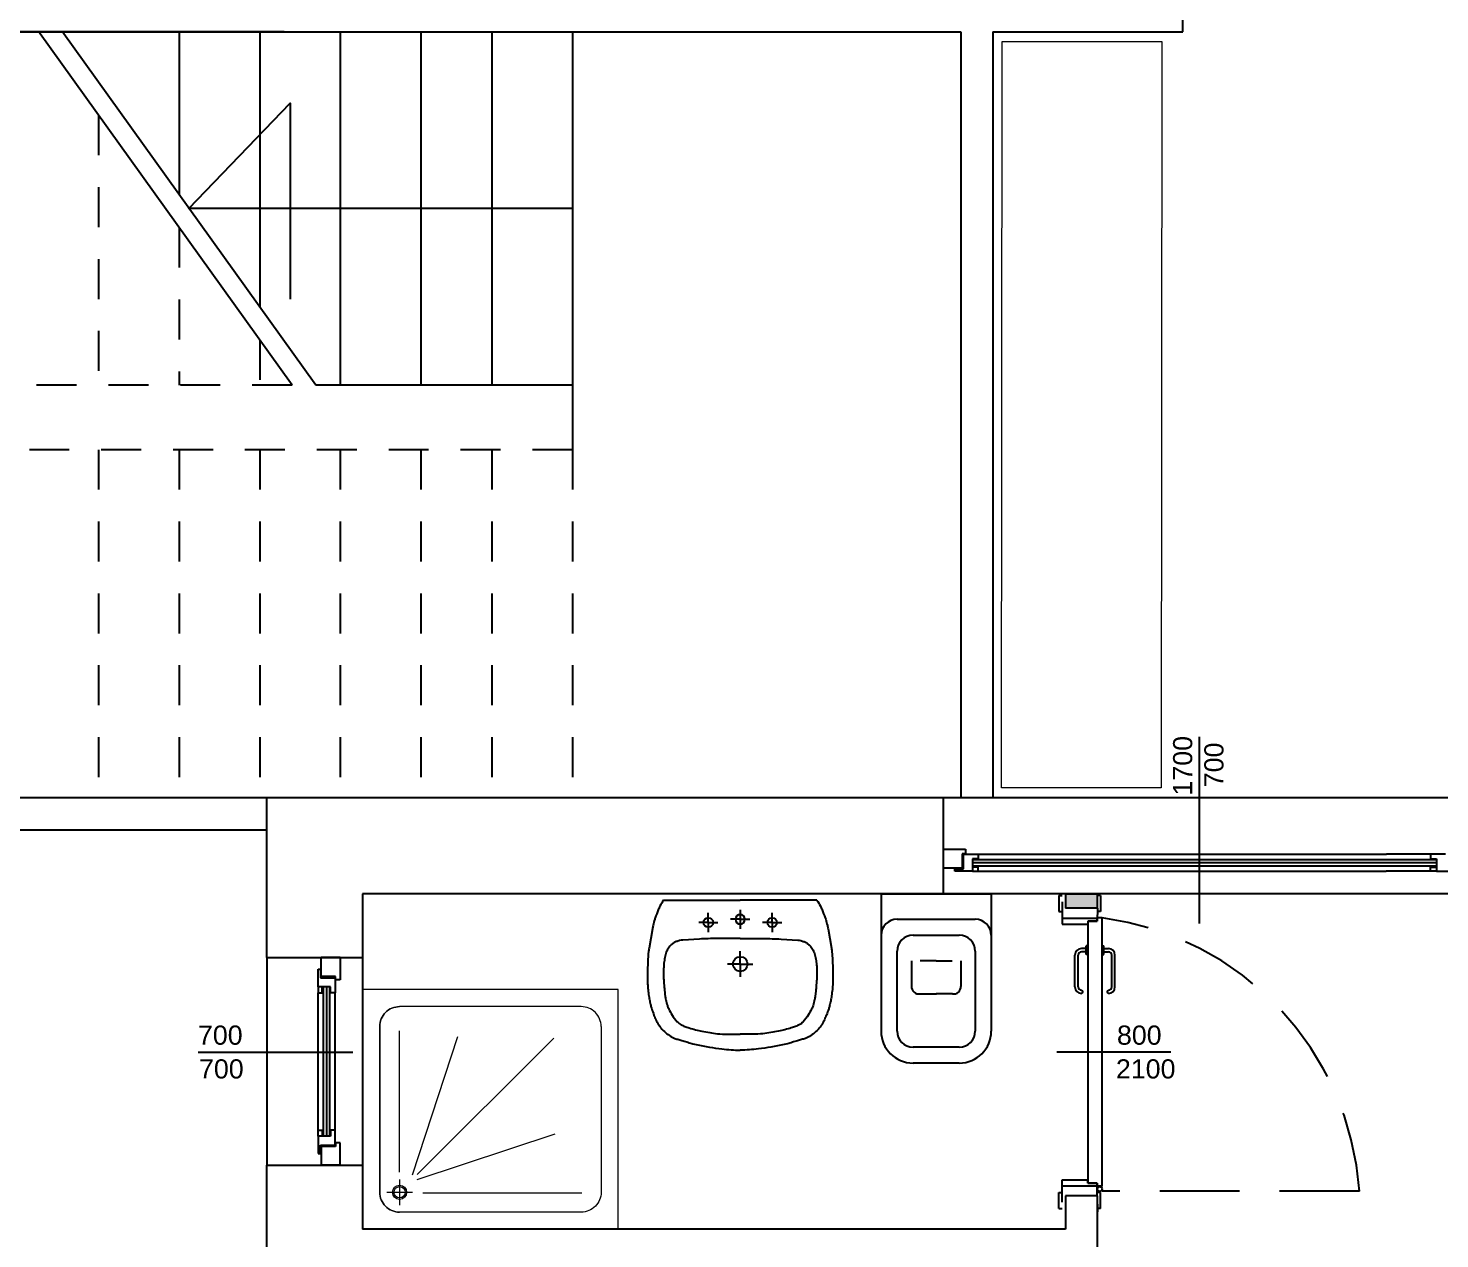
# Model space of a CAD drawing. Header units: millimetres. Extents: x 1769 to 2783, y -1222 to -971.
# Drawn here: x 2645.432 to 2649.851, y -1004.742 to -1000.953 of the extents above; entities that cross this region are included whole.
import ezdxf

# ---------------------------------------------------------------- set-up
doc = ezdxf.new("R2010")
doc.units = ezdxf.units.MM
doc.linetypes.add('HIDDEN', pattern=[0.375, 0.25, -0.125])
doc.linetypes.add('HIDDEN2', pattern=[0.1875, 0.125, -0.0625])
for name, color, linetype in [('ARREDI', 8, 'Continuous'), ('FINESTRE', 1, 'Continuous'), ('LINEE SOTTILI', 1, 'Continuous'), ('muri', 7, 'Continuous'), ('PROSPETTI', 252, 'Continuous'), ('RETINI', 8, 'Continuous')]:
    doc.layers.add(name, color=color, linetype=linetype)
doc.styles.add('ROMANS', font='arial.ttf', dxfattribs={"height": 0.15})

msp = doc.modelspace()

# ---------------------------------------------------------------- hatches: boundary and pattern name
at = {"layer": 'RETINI', "lineweight": 100, "ltscale": 0.2}
msp.add_hatch(color=251, dxfattribs=at).paths.add_polyline_path([(2648.7786, -1003.662), (2648.6786, -1003.662), (2648.6787, -1003.7075), (2648.7786, -1003.7075)])

# ---------------------------------------------------------------- linework, layer by layer
at = {"color": 1}
for p, q in [((2645.9041, -1000.9636), (2645.9041, -1001.474)), ((2646.1564, -1000.9636), (2646.1564, -1001.8257)), ((2646.4087, -1000.9636), (2646.4087, -1002.0701)), ((2646.661, -1000.9636), (2646.661, -1002.0701)), ((2646.8828, -1000.9636), (2646.8828, -1002.0701)), ((2647.1351, -1000.9636), (2647.1351, -1002.0701)), ((2647.1351, -1002.0701), (2646.3317, -1002.0701)), ((2647.1351, -1002.0701), (2647.1351, -1002.272))]:
    msp.add_line(p, q, dxfattribs=at)
at = {"color": 1, "linetype": 'HIDDEN2'}
for p, q in [((2645.6517, -1001.2253), (2645.6517, -1002.0701)), ((2645.9041, -1001.5769), (2645.9041, -1002.0701)), ((2646.1564, -1001.9286), (2646.1564, -1002.0701)), ((2646.2579, -1002.0701), (2644.6424, -1002.0701)), ((2647.1351, -1002.272), (2644.6424, -1002.272)), ((2645.6517, -1002.272), (2645.6517, -1003.362)), ((2645.9041, -1002.272), (2645.9041, -1003.362)), ((2646.1564, -1002.272), (2646.1564, -1003.362)), ((2646.4087, -1002.272), (2646.4087, -1003.362)), ((2646.661, -1002.272), (2646.661, -1003.362)), ((2646.8828, -1002.272), (2646.8828, -1003.362)), ((2647.1351, -1002.272), (2647.1351, -1003.362))]:
    msp.add_line(p, q, dxfattribs=at)
at = {"color": 1, "linetype": 'Continuous'}
for p, q in [((2648.2963, -1003.522), (2648.3663, -1003.522)), ((2648.2963, -1003.522), (2648.2963, -1003.582)), ((2648.3552, -1003.5368), (2648.3552, -1003.582)), ((2648.3663, -1003.5368), (2648.3552, -1003.5368)), ((2648.3663, -1003.522), (2648.3663, -1003.5368)), ((2648.3592, -1003.5383), (2648.406, -1003.5383)), ((2648.3592, -1003.5836), (2648.3592, -1003.5383)), ((2648.3877, -1003.5526), (2648.3877, -1003.5917)), ((2648.406, -1003.5526), (2648.3877, -1003.5526)), ((2649.8401, -1003.5557), (2648.3877, -1003.5557)), ((2649.8401, -1003.5657), (2648.3877, -1003.5657)), ((2649.8401, -1003.5757), (2648.3877, -1003.5757)), ((2648.406, -1003.579), (2648.3877, -1003.579)), ((2648.3877, -1003.579), (2648.3877, -1003.5887)), ((2648.4029, -1003.579), (2648.3928, -1003.579)), ((2648.406, -1003.5383), (2649.6835, -1003.5383)), ((2648.406, -1003.5383), (2648.406, -1003.5526)), ((2648.406, -1003.5917), (2648.406, -1003.579)), ((2649.8218, -1003.5383), (2649.6835, -1003.5383)), ((2649.8685, -1003.5383), (2649.8218, -1003.5383)), ((2649.8218, -1003.5383), (2649.8218, -1003.5526)), ((2649.8218, -1003.5526), (2649.8401, -1003.5526)), ((2649.8218, -1003.579), (2649.8401, -1003.579)), ((2649.8218, -1003.5917), (2649.8218, -1003.579)), ((2649.8248, -1003.579), (2649.835, -1003.579)), ((2649.8401, -1003.5526), (2649.8401, -1003.5917)), ((2649.8401, -1003.579), (2649.8401, -1003.5887)), ((2648.3043, -1003.582), (2648.2963, -1003.582)), ((2648.3552, -1003.582), (2648.2963, -1003.582)), ((2648.3327, -1003.5836), (2648.3592, -1003.5836)), ((2648.3327, -1003.5917), (2648.3327, -1003.5836)), ((2648.3877, -1003.5917), (2648.3327, -1003.5917)), ((2648.3877, -1003.5887), (2648.3877, -1003.5917)), ((2648.3877, -1003.5917), (2648.3917, -1003.5917)), ((2648.3917, -1003.5917), (2648.406, -1003.5917)), ((2648.4019, -1003.5917), (2649.6825, -1003.5917)), ((2649.8258, -1003.5917), (2649.6825, -1003.5917)), ((2649.836, -1003.5917), (2649.8218, -1003.5917)), ((2649.8401, -1003.5917), (2649.836, -1003.5917)), ((2649.8401, -1003.5887), (2649.8401, -1003.5917)), ((2649.8401, -1003.5917), (2649.895, -1003.5917)), ((2646.3486, -1003.87), (2646.3486, -1003.862)), ((2646.3486, -1003.9209), (2646.3486, -1003.862)), ((2646.4086, -1003.862), (2646.3486, -1003.862)), ((2646.4086, -1003.862), (2646.4086, -1003.932)), ((2646.339, -1003.9534), (2646.339, -1003.8985)), ((2646.339, -1003.8985), (2646.3471, -1003.8985)), ((2646.3471, -1003.8985), (2646.3471, -1003.9249)), ((2646.3471, -1003.9249), (2646.3923, -1003.9249)), ((2646.3939, -1003.9209), (2646.3486, -1003.9209)), ((2646.3923, -1003.9249), (2646.3923, -1003.9717)), ((2646.3939, -1003.932), (2646.3939, -1003.9209)), ((2646.4086, -1003.932), (2646.3939, -1003.932)), ((2646.3781, -1003.9534), (2646.339, -1003.9534)), ((2646.339, -1003.9534), (2646.339, -1003.9575)), ((2646.342, -1003.9534), (2646.339, -1003.9534)), ((2646.339, -1003.9575), (2646.339, -1003.9717)), ((2646.339, -1004.4064), (2646.339, -1003.9717)), ((2646.339, -1003.9717), (2646.3516, -1003.9717)), ((2646.3516, -1003.9534), (2646.342, -1003.9534)), ((2646.3516, -1003.9717), (2646.3516, -1003.9534)), ((2646.3516, -1003.9687), (2646.3516, -1003.9585)), ((2646.355, -1003.9534), (2646.355, -1004.4207)), ((2646.365, -1003.9534), (2646.365, -1004.4207)), ((2646.375, -1003.9534), (2646.375, -1004.4207)), ((2646.3781, -1003.9717), (2646.3781, -1003.9534)), ((2646.3923, -1003.9717), (2646.3781, -1003.9717)), ((2646.3923, -1004.4024), (2646.3923, -1003.9717)), ((2646.339, -1004.4166), (2646.339, -1004.4024)), ((2646.339, -1004.4024), (2646.3516, -1004.4024)), ((2646.339, -1004.4207), (2646.339, -1004.4166)), ((2646.339, -1004.4207), (2646.339, -1004.4756)), ((2646.3781, -1004.4207), (2646.339, -1004.4207)), ((2646.342, -1004.4207), (2646.339, -1004.4207)), ((2646.3516, -1004.4207), (2646.342, -1004.4207)), ((2646.3516, -1004.4024), (2646.3516, -1004.4207)), ((2646.3516, -1004.4054), (2646.3516, -1004.4156)), ((2646.3781, -1004.4024), (2646.3781, -1004.4207)), ((2646.3923, -1004.4024), (2646.3781, -1004.4024)), ((2646.3923, -1004.4491), (2646.3923, -1004.4024)), ((2646.3471, -1004.4756), (2646.3471, -1004.4491)), ((2646.3471, -1004.4491), (2646.3923, -1004.4491)), ((2646.3486, -1004.4532), (2646.3486, -1004.512)), ((2646.3939, -1004.4532), (2646.3486, -1004.4532)), ((2646.3939, -1004.442), (2646.3939, -1004.4532)), ((2646.4086, -1004.442), (2646.3939, -1004.442)), ((2646.4086, -1004.512), (2646.4086, -1004.442)), ((2646.339, -1004.4756), (2646.3471, -1004.4756)), ((2646.3486, -1004.504), (2646.3486, -1004.512)), ((2646.4086, -1004.512), (2646.3486, -1004.512))]:
    msp.add_line(p, q, dxfattribs=at)
at = {"color": 1, "linetype": 'HIDDEN'}
msp.add_lwpolyline([(2648.7936, -1003.7376, -0.35753), (2649.5991, -1004.593), (2648.7936, -1004.593)], format="xyb", dxfattribs=at)
at = {"layer": 'ARREDI', "color": 8}
for p, q in [((2648.1016, -1003.662), (2648.4466, -1003.662)), ((2648.1016, -1003.662), (2648.1016, -1004.092)), ((2648.4466, -1003.662), (2648.4466, -1004.092)), ((2647.4206, -1003.682), (2647.6606, -1003.682)), ((2647.9006, -1003.682), (2647.6606, -1003.682)), ((2647.6606, -1003.712), (2647.6606, -1003.742)), ((2647.6606, -1003.712), (2647.6606, -1003.742)), ((2647.5606, -1003.752), (2647.5306, -1003.752)), ((2647.5606, -1003.752), (2647.5606, -1003.722)), ((2647.5606, -1003.752), (2647.5906, -1003.752)), ((2647.5606, -1003.752), (2647.5606, -1003.782)), ((2647.6606, -1003.742), (2647.6306, -1003.742)), ((2647.6606, -1003.742), (2647.6906, -1003.742)), ((2647.6606, -1003.742), (2647.6606, -1003.772)), ((2647.6606, -1003.742), (2647.6606, -1003.772)), ((2647.7606, -1003.752), (2647.7306, -1003.752)), ((2647.7606, -1003.752), (2647.7606, -1003.722)), ((2647.7606, -1003.752), (2647.7906, -1003.752)), ((2647.7606, -1003.752), (2647.7606, -1003.782)), ((2648.1516, -1003.742), (2648.3966, -1003.742)), ((2648.2016, -1003.792), (2648.3466, -1003.792)), ((2647.6606, -1003.882), (2647.6606, -1003.842)), ((2648.1516, -1004.092), (2648.1516, -1003.842)), ((2648.3966, -1003.842), (2648.3966, -1004.092)), ((2647.6606, -1003.882), (2647.6206, -1003.882)), ((2647.6606, -1003.882), (2647.6606, -1003.922)), ((2647.6606, -1003.882), (2647.7006, -1003.882)), ((2648.1966, -1003.872), (2648.1966, -1003.952)), ((2648.2741, -1003.872), (2648.2241, -1003.872)), ((2648.2741, -1003.872), (2648.3241, -1003.872)), ((2648.3516, -1003.872), (2648.3516, -1003.952)), ((2648.2235, -1003.9758), (2648.2747, -1003.9758)), ((2648.3248, -1003.9758), (2648.2736, -1003.9758)), ((2648.3466, -1004.142), (2648.2016, -1004.142)), ((2648.3466, -1004.192), (2648.2016, -1004.192))]:
    msp.add_line(p, q, dxfattribs=at)
at = {"layer": 'ARREDI', "lineweight": 0}
for p, q in [((2646.5942, -1004.5333), (2646.5942, -1004.0907)), ((2646.6346, -1004.5417), (2646.7767, -1004.1093)), ((2647.2253, -1004.0776), (2647.2253, -1004.5965)), ((2646.6495, -1004.5411), (2647.0768, -1004.1139)), ((2646.649, -1004.5561), (2647.0814, -1004.4139)), ((2646.5542, -1004.5965), (2646.6342, -1004.5965)), ((2646.5942, -1004.5565), (2646.5942, -1004.6365)), ((2646.6666, -1004.598), (2647.1646, -1004.598))]:
    msp.add_line(p, q, dxfattribs=at)
at = {"layer": 'ARREDI', "linetype": 'ByBlock', "lineweight": 0}
msp.add_line((2647.2786, -1004.712), (2646.4786, -1004.712), dxfattribs=at)
at = {"layer": 'ARREDI', "linetype": 'ByBlock', "lineweight": 0, "ltscale": 0.2}
msp.add_lwpolyline([(2648.4804, -1000.9947), (2648.9804, -1000.9947), (2648.9786, -1003.3309), (2648.4786, -1003.3309)], close=True, dxfattribs=at)
at = {"layer": 'ARREDI', "color": 8}
for points in [[(2647.4206, -1003.682, 0.01846), (2647.4094, -1003.7007, 0.032281), (2647.4042, -1003.712, 0.003473), (2647.3945, -1003.7374, 0.019578), (2647.393, -1003.742, 0.009293), (2647.3878, -1003.7616, 0.017555), (2647.3856, -1003.772), (2647.3804, -1003.802), (2647.3752, -1003.832, 0.016342), (2647.3734, -1003.8449, 0.01238), (2647.372, -1003.862, 0.005024), (2647.3713, -1003.8765, 0.004656), (2647.3709, -1003.892), (2647.3706, -1003.922, 0.005826), (2647.3707, -1003.9373, 0.006053), (2647.3712, -1003.952, 0.017162), (2647.372, -1003.9624, 0.008972), (2647.3746, -1003.982, 0.012165), (2647.3772, -1003.9968, 0.011656), (2647.3806, -1004.012, 0.019436), (2647.3836, -1004.0223, 0.009951), (2647.3906, -1004.042, 0.024191), (2647.3969, -1004.0565, 0.02164), (2647.4054, -1004.072, 0.050557), (2647.4157, -1004.0858, 0.040907), (2647.4314, -1004.1001, 0.02905), (2647.4473, -1004.1111, 0.060356), (2647.4559, -1004.1149, 0.016887), (2647.4687, -1004.1185, -0.013607), (2647.4816, -1004.122, -0.007302), (2647.4971, -1004.127, 0.01357), (2647.5127, -1004.132), (2647.5642, -1004.142, 0.020772), (2647.6034, -1004.1478, 0.014345), (2647.6606, -1004.152)], [(2647.9006, -1003.682, -0.01846), (2647.9117, -1003.7007, -0.032281), (2647.917, -1003.712, -0.003473), (2647.9267, -1003.7374, -0.019578), (2647.9282, -1003.742, -0.009293), (2647.9334, -1003.7616, -0.017555), (2647.9356, -1003.772), (2647.9408, -1003.802), (2647.946, -1003.832, -0.016342), (2647.9478, -1003.8449, -0.01238), (2647.9492, -1003.862, -0.005024), (2647.9499, -1003.8765, -0.004656), (2647.9503, -1003.892), (2647.9506, -1003.922, -0.005826), (2647.9505, -1003.9373, -0.006053), (2647.95, -1003.952, -0.017162), (2647.9492, -1003.9624, -0.008972), (2647.9466, -1003.982, -0.012165), (2647.944, -1003.9968, -0.011656), (2647.9406, -1004.012, -0.019436), (2647.9376, -1004.0223, -0.009951), (2647.9306, -1004.042, -0.024191), (2647.9243, -1004.0565, -0.02164), (2647.9158, -1004.072, -0.050557), (2647.9054, -1004.0858, -0.040907), (2647.8898, -1004.1001, -0.02905), (2647.8738, -1004.1111, -0.060356), (2647.8653, -1004.1149, -0.016887), (2647.8524, -1004.1185, 0.013607), (2647.8396, -1004.122, 0.007302), (2647.824, -1004.127, -0.01357), (2647.8085, -1004.132), (2647.757, -1004.142, -0.020772), (2647.7178, -1004.1478, -0.014345), (2647.6606, -1004.152)], [(2647.6606, -1003.802, 0.007437), (2647.5881, -1003.8021, 0.009731), (2647.5327, -1003.804), (2647.4806, -1003.807, 0.034921), (2647.4709, -1003.8087, 0.03182), (2647.4606, -1003.812, 0.04663), (2647.4525, -1003.8161, 0.042687), (2647.4446, -1003.822, 0.032832), (2647.4402, -1003.8265, 0.029053), (2647.436, -1003.832, 0.0578), (2647.4293, -1003.8449, 0.047213), (2647.4246, -1003.862, 0.013752), (2647.422, -1003.8797, 0.019974), (2647.421, -1003.892, 0.006553), (2647.4204, -1003.913, 0.015214), (2647.4206, -1003.922, 0.004762), (2647.4213, -1003.934, 0.003155), (2647.4226, -1003.952, 0.005121), (2647.4238, -1003.9651, 0.003957), (2647.4256, -1003.982, 0.028442), (2647.4276, -1003.9935, 0.017254), (2647.4326, -1004.012, 0.041375), (2647.4369, -1004.0229, 0.022086), (2647.4476, -1004.042, 0.049779), (2647.4633, -1004.0627, 0.084201), (2647.4756, -1004.072, 0.025843), (2647.4873, -1004.0774, 0.023654), (2647.5006, -1004.082, 0.010233), (2647.521, -1004.0876, 0.010785), (2647.5406, -1004.092, 0.019374), (2647.5896, -1004.1001, 0.031099), (2647.6206, -1004.102), (2647.6406, -1004.102), (2647.6606, -1004.102)], [(2647.6606, -1003.802, -0.007437), (2647.7331, -1003.8021, -0.009731), (2647.7885, -1003.804), (2647.8406, -1003.807, -0.034921), (2647.8503, -1003.8087, -0.03182), (2647.8606, -1003.812, -0.04663), (2647.8687, -1003.8161, -0.042687), (2647.8766, -1003.822, -0.032832), (2647.8809, -1003.8265, -0.029053), (2647.8852, -1003.832, -0.0578), (2647.8919, -1003.8449, -0.047213), (2647.8966, -1003.862, -0.013752), (2647.8992, -1003.8797, -0.019974), (2647.9002, -1003.892, -0.006553), (2647.9007, -1003.913, -0.015214), (2647.9006, -1003.922, -0.004762), (2647.8999, -1003.934, -0.003155), (2647.8986, -1003.952, -0.005121), (2647.8974, -1003.9651, -0.003957), (2647.8956, -1003.982, -0.028442), (2647.8936, -1003.9935, -0.017254), (2647.8886, -1004.012, -0.041375), (2647.8842, -1004.0229, -0.022086), (2647.8736, -1004.042, -0.049779), (2647.8578, -1004.0627, -0.084201), (2647.8456, -1004.072, -0.025843), (2647.8339, -1004.0774, -0.023654), (2647.8206, -1004.082, -0.010233), (2647.8002, -1004.0876, -0.010785), (2647.7806, -1004.092, -0.019374), (2647.7315, -1004.1001, -0.031099), (2647.7006, -1004.102), (2647.6806, -1004.102), (2647.6606, -1004.102)]]:
    msp.add_lwpolyline(points, format="xyb", dxfattribs=at)
at = {"layer": 'ARREDI', "lineweight": 0}
msp.add_lwpolyline([(2646.4786, -1004.712), (2647.2786, -1004.712), (2647.2786, -1003.962), (2646.4786, -1003.962)], close=True, dxfattribs=at)
for points in [[(2647.2253, -1004.0776, 0.414214), (2647.1631, -1004.0154), (2646.5942, -1004.0154, 0.414214), (2646.532, -1004.0776), (2646.532, -1004.5965, 0.414214), (2646.5942, -1004.6587)], [(2647.2253, -1004.5965, -0.414214), (2647.1631, -1004.6587), (2646.5942, -1004.6587, -0.414214), (2646.532, -1004.5965), (2646.532, -1004.0776, -0.414214), (2646.5942, -1004.0154)]]:
    msp.add_lwpolyline(points, format="xyb", dxfattribs=at)
at = {"layer": 'ARREDI', "color": 8}
for centre, radius in [((2647.5606, -1003.752), 0.015), ((2647.7606, -1003.752), 0.015), ((2647.6606, -1003.882), 0.023)]:
    msp.add_circle(centre, radius, dxfattribs=at)
at = {"layer": 'ARREDI', "lineweight": 0}
for radius in [0.0222, 0.0178]:
    msp.add_circle((2646.5942, -1004.5965), radius, dxfattribs=at)
at = {"layer": 'ARREDI', "color": 8}
for centre, radius, start, end in [((2647.6606, -1003.742), 0.015, 90, 270), ((2647.6606, -1003.742), 0.015, 270, 90), ((2648.1516, -1003.792), 0.05, 90, 180), ((2648.3966, -1003.792), 0.05, 0, 90), ((2648.2016, -1003.842), 0.05, 90, 180), ((2648.3466, -1003.842), 0.05, 0, 90), ((2648.2206, -1003.952), 0.0239, 180, 277.0539), ((2648.3277, -1003.952), 0.0239, 262.9461, 0), ((2648.2016, -1004.092), 0.1, 180, 270), ((2648.2016, -1004.092), 0.05, 180, 270), ((2648.3466, -1004.092), 0.1, 270, 0), ((2648.3466, -1004.092), 0.05, 270, 0)]:
    msp.add_arc(centre, radius, start, end, dxfattribs=at)
at = {"layer": 'FINESTRE', "color": 1}
for p, q in [((2649.0988, -1003.7547), (2649.0988, -1003.1705)), ((2649.9814, -1003.3618), (2648.2963, -1003.3618)), ((2649.9814, -1003.662), (2648.2963, -1003.662)), ((2648.6586, -1003.6676), (2648.6586, -1003.7176)), ((2648.6586, -1003.6676), (2648.6686, -1003.6676)), ((2648.7886, -1003.6676), (2648.7786, -1003.6676)), ((2648.7886, -1003.6676), (2648.7886, -1003.7176)), ((2648.6686, -1003.6875), (2648.6686, -1003.7576)), ((2648.7787, -1003.7075), (2648.7786, -1003.7476)), ((2648.6586, -1003.7176), (2648.6686, -1003.7176)), ((2648.6686, -1003.7384), (2648.7786, -1003.7384)), ((2648.6686, -1003.7576), (2648.7486, -1003.7576)), ((2648.7486, -1003.7476), (2648.7486, -1004.5676)), ((2648.7786, -1003.7476), (2648.7486, -1003.7476)), ((2648.7486, -1003.7476), (2648.7786, -1003.7476)), ((2648.7486, -1003.7476), (2648.7486, -1003.7576)), ((2648.7886, -1003.7176), (2648.7786, -1003.7176)), ((2648.7936, -1003.7376), (2648.7786, -1003.7376)), ((2648.7936, -1004.5776), (2648.7936, -1003.7376)), ((2648.7436, -1003.8338), (2648.7286, -1003.8338)), ((2648.7436, -1003.8438), (2648.7286, -1003.8438)), ((2648.7486, -1003.825), (2648.7436, -1003.825)), ((2648.7436, -1003.8525), (2648.7436, -1003.825)), ((2648.7936, -1003.825), (2648.7986, -1003.825)), ((2648.7986, -1003.8525), (2648.7986, -1003.825)), ((2648.7986, -1003.8338), (2648.8136, -1003.8338)), ((2648.7986, -1003.8438), (2648.8136, -1003.8438)), ((2646.1786, -1003.862), (2646.1786, -1004.512)), ((2646.4786, -1003.862), (2646.4786, -1004.512)), ((2648.7086, -1003.9538), (2648.7086, -1003.8538)), ((2648.7186, -1003.9538), (2648.7186, -1003.8538)), ((2648.7486, -1003.8525), (2648.7436, -1003.8525)), ((2648.7936, -1003.8525), (2648.7986, -1003.8525)), ((2648.8236, -1003.9538), (2648.8236, -1003.8538)), ((2648.8336, -1003.9538), (2648.8336, -1003.8538)), ((2645.9633, -1004.1576), (2646.4477, -1004.1576)), ((2649.009, -1004.1576), (2648.6519, -1004.1576)), ((2648.6686, -1004.6276), (2648.6686, -1004.5576)), ((2648.6686, -1004.5576), (2648.7486, -1004.5576)), ((2648.6686, -1004.5768), (2648.7786, -1004.5768)), ((2648.7486, -1004.5676), (2648.7486, -1004.5576)), ((2648.7486, -1004.5676), (2648.7786, -1004.5676)), ((2648.7786, -1004.5676), (2648.7486, -1004.5676)), ((2648.7786, -1004.5676), (2648.7786, -1004.5776)), ((2648.7786, -1004.6076), (2648.7786, -1004.5676)), ((2648.7936, -1004.5776), (2648.7786, -1004.5776)), ((2648.6586, -1004.6476), (2648.6586, -1004.5976)), ((2648.6586, -1004.5976), (2648.6686, -1004.5976)), ((2648.7886, -1004.5976), (2648.7786, -1004.5976)), ((2648.7886, -1004.6476), (2648.7886, -1004.5976)), ((2648.6586, -1004.6476), (2648.6686, -1004.6476)), ((2648.7886, -1004.6476), (2648.7786, -1004.6476))]:
    msp.add_line(p, q, dxfattribs=at)
msp.add_circle((2648.7861, -1004.5861), 0.0075, dxfattribs=at)
for centre, radius, start, end in [((2648.7286, -1003.8538), 0.02, 90, 180), ((2648.7286, -1003.8538), 0.01, 90, 180), ((2648.8136, -1003.8538), 0.02, 0, 90), ((2648.8136, -1003.8538), 0.01, 0, 90), ((2648.7286, -1003.9538), 0.02, 180, 270), ((2648.7286, -1003.9538), 0.01, 180, 270), ((2648.7282, -1003.9688), 0.00502, 274.9677, 85.0323), ((2648.8141, -1003.9688), 0.00502, 94.9677, 265.0323), ((2648.8136, -1003.9538), 0.02, 270, 0), ((2648.8136, -1003.9538), 0.01, 270, 0)]:
    msp.add_arc(centre, radius, start, end, dxfattribs=at)
at = {"layer": 'LINEE SOTTILI', "color": 2, "ltscale": 0.2}
for p, q in [((2646.2579, -1002.0701), (2645.4638, -1000.9634)), ((2646.3317, -1002.0701), (2645.5377, -1000.9634))]:
    msp.add_line(p, q, dxfattribs=at)
at = {"layer": 'LINEE SOTTILI', "color": 1}
msp.add_lwpolyline([(2647.1351, -1001.5169), (2645.9347, -1001.5167), (2646.2513, -1001.187), (2646.2513, -1001.8003)], dxfattribs=at)
at = {"layer": 'muri', "color": 3}
for p, q in [((2649.0466, -1000.9636), (2649.0466, -996.1072)), ((2649.0466, -1000.9636), (2649.0466, -998.7395)), ((2643.9227, -1000.9636), (2648.3499, -1000.9636)), ((2646.2331, -1000.9636), (2643.9437, -1000.9636)), ((2646.2314, -1000.9636), (2648.1657, -1000.9636)), ((2648.1657, -1000.9636), (2648.351, -1000.9636)), ((2648.351, -1000.9636), (2648.351, -1003.362)), ((2648.4519, -1000.9636), (2648.4519, -1003.362)), ((2648.4519, -1000.9636), (2649.0466, -1000.9636)), ((2648.351, -1003.3618), (2644.8637, -1003.362)), ((2646.1786, -1003.862), (2646.1786, -1003.3619)), ((2648.2963, -1003.3618), (2648.2963, -1003.662)), ((2646.1786, -1003.463), (2644.8637, -1003.463)), ((2646.4786, -1003.662), (2646.4786, -1003.862)), ((2648.2963, -1003.662), (2646.4786, -1003.662)), ((2648.6786, -1003.662), (2648.6787, -1003.7075)), ((2648.6786, -1003.662), (2648.7786, -1003.662)), ((2648.7786, -1003.662), (2648.7786, -1003.7075)), ((2648.7786, -1003.7075), (2648.6787, -1003.7075)), ((2646.1786, -1003.862), (2646.4786, -1003.862)), ((2646.1786, -1003.862), (2646.4786, -1003.862)), ((2646.1786, -1004.882), (2646.1786, -1004.512)), ((2646.1786, -1004.512), (2646.4786, -1004.512)), ((2646.4786, -1004.512), (2646.4786, -1004.712)), ((2648.6786, -1004.6076), (2648.6786, -1004.712)), ((2648.7787, -1004.6076), (2648.6787, -1004.6076)), ((2648.7786, -1004.6076), (2648.6787, -1004.6076)), ((2648.7786, -1004.6076), (2648.7787, -1004.6575)), ((2648.7786, -1004.6076), (2648.7786, -1005.862)), ((2648.6786, -1004.712), (2646.4786, -1004.712))]:
    msp.add_line(p, q, dxfattribs=at)
at = {"layer": 'PROSPETTI'}
msp.add_line((2648.7786, -1003.7476), (2648.7786, -1003.7376), dxfattribs=at)

# ---------------------------------------------------------------- texts
at = {"layer": 'FINESTRE', "color": 1, "style": 'ROMANS'}
for s, p in [('1700', (2649.0758, -1003.3546)), ('700', (2649.1736, -1003.3286))]:
    msp.add_text(s, height=0.06, rotation=90, dxfattribs=at).set_placement(p)
for s, p in [('700', (2645.963, -1004.1346)), ('800', (2648.8401, -1004.1346)), ('700', (2645.9663, -1004.2403)), ('2100', (2648.8369, -1004.2403))]:
    msp.add_text(s, height=0.06, dxfattribs=at).set_placement(p)

doc.saveas('drawing.dxf')
